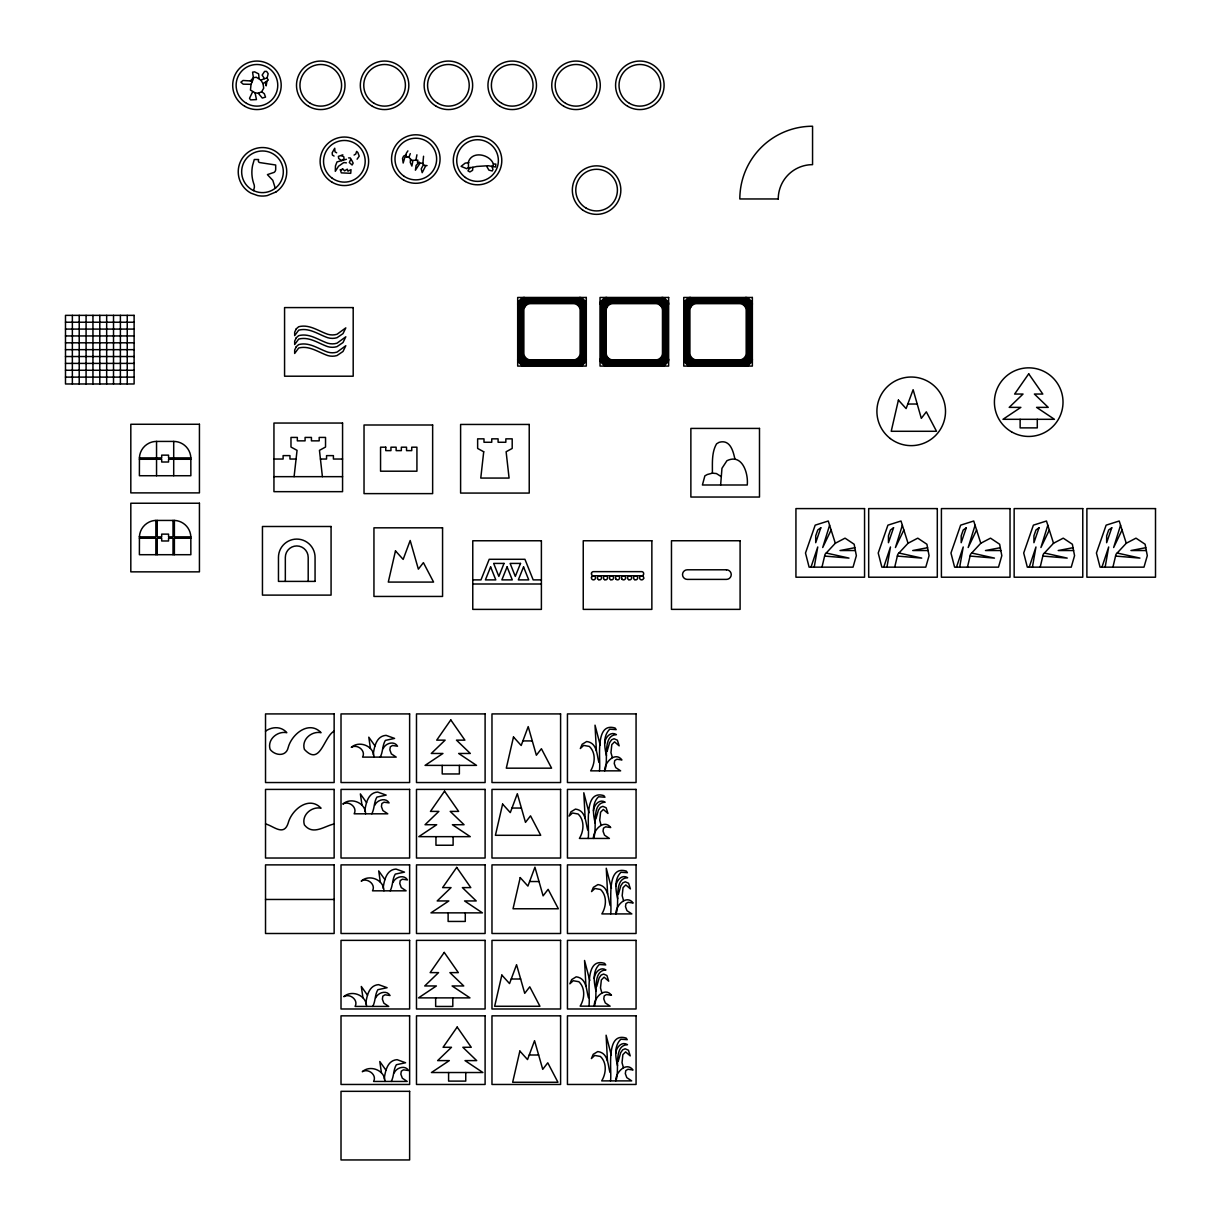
<?xml version="1.0" encoding="UTF-8"?>
<svg xmlns="http://www.w3.org/2000/svg" width="1221" height="1221" viewBox="0 0 1221 1221"><rect width="100%" height="100%" fill="white"/><g stroke="black" fill="none" stroke-linecap="round" stroke-linejoin="round"><path stroke-width="1.5" d="M427.075 165.583L424.587 165.507L422.832 163.996L423.55 156.242M416.926 154.808L415.888 160.394M410.454 159.524L410.287 162.469L411.889 166.071L412.759 161.355L408.928 157.356L406.135 156.563L406.211 153.449L407.89 150.885M595.222 823.198C593.192 814.666 591.529 803.51 598.534 796.764L604.944 797.206L603.876 795.649C582.646 789.041 589.88 828.784 588.201 838.445M606.455 755.601C604.41 747.069 602.762 735.927 609.752 729.181L616.178 729.624L615.109 728.052C593.879 721.443 601.114 761.187 599.419 770.848M595.97 990.918C593.94 982.386 592.292 971.229 599.282 964.498L605.708 964.926L604.639 963.369C583.394 956.76 590.643 996.504 588.949 1006.165M617.673 898.671C615.643 890.14 613.995 878.998 620.985 872.252L627.396 872.694L626.342 871.122C605.097 864.514 612.347 904.257 610.653 913.918M617.521 1065.643C615.476 1057.111 613.827 1045.97 620.833 1039.224L627.243 1039.666L626.175 1038.094C604.944 1031.486 612.179 1071.229 610.485 1080.89M720.634 484.996L721.962 468.299L726.922 460.714C742.322 453.189 748.488 473.473 747.252 484.996L702.411 484.996L704.868 475.869L707.325 474.511L712.377 473.168L716.406 473.55L721.306 476.648M251.053 84.325L250.442 90.033L255.067 92.811L258.303 93.269L261.691 91.728L263.69 88.187L263.08 83.715L260.912 80.174L256.303 77.244L253.373 77.701L250.442 80.937L243.04 80.479L240.888 82.173L243.208 84.173L251.053 84.325L253.22 79.243M294.093 476.663L297.054 450.351L290.98 447.039L290.98 437.423L297.329 437.423L297.329 440.857L305.082 440.857L305.082 437.423L311.431 437.423L311.431 440.857L319.185 440.857L319.185 437.423L325.534 437.423L325.534 447.039L319.459 450.351L322.405 476.663M587.698 829.99C585.485 822.221 586.049 810.485 575.473 809.096L570.924 811.858L569.093 816.101L572.435 813.003L578.098 813.995C584.813 820.253 583.867 831.226 579.395 838.445L609.386 838.445L604.517 835.179L603.037 831.196L603.479 828.159L605.662 826.815L610.714 827.533C604.029 818.635 592.994 830.234 593.437 838.445C597.969 829.456 590.094 802.93 605.173 802.212C599.435 798.381 593.665 805.311 593.467 810.881M598.916 762.408C596.718 754.639 597.283 742.887 586.691 741.513L582.158 744.276L580.326 748.519L583.669 745.405L589.331 746.413C596.046 752.655 595.1 763.629 590.628 770.848L620.619 770.848L615.735 767.597L614.255 763.598L614.712 760.576L616.895 759.233L621.932 759.935C615.262 751.037 604.227 762.637 604.67 770.848C609.203 761.873 601.327 735.332 616.407 734.63C610.653 730.799 604.899 737.713 604.7 743.284M588.446 997.725C586.248 989.941 586.813 978.204 576.22 976.815L571.687 979.593L569.856 983.821L573.198 980.722L578.846 981.715C585.576 987.972 584.63 998.946 580.143 1006.165L610.134 1006.165L605.265 1002.899L603.785 998.915L604.242 995.893L606.425 994.535L611.462 995.252C604.792 986.354 593.757 997.954 594.184 1006.165C598.733 997.191 590.857 970.649 605.937 969.947C600.183 966.116 594.429 973.03 594.23 978.601M610.149 905.478C607.951 897.71 608.516 885.958 597.924 884.584L593.391 887.346L591.559 891.589L594.902 888.476L600.549 889.483C607.264 895.741 606.333 906.699 601.846 913.918L631.837 913.918L626.968 910.668L625.488 906.669L625.93 903.647L628.128 902.304L633.165 903.006C626.495 894.108 615.46 905.707 615.888 913.918C620.436 904.944 612.56 878.403 627.64 877.701C621.886 873.87 616.132 880.784 615.918 886.37M609.981 1072.45C607.783 1064.681 608.348 1052.929 597.771 1051.556L593.223 1054.318L591.391 1058.561L594.734 1055.448L600.396 1056.455C607.112 1062.697 606.165 1073.671 601.694 1080.89L631.684 1080.89L626.8 1077.639L625.32 1073.641L625.778 1070.619L627.96 1069.26L633.012 1069.978C626.327 1061.08 615.292 1072.679 615.735 1080.89C620.268 1071.916 612.393 1045.374 627.472 1044.672C621.718 1040.841 615.964 1047.755 615.766 1053.326M814.209 567.155L817.749 546.977L811.003 567.155M886.95 567.155L890.475 546.977L883.745 567.155M959.691 567.155L963.216 546.977L956.486 567.155M1032.417 567.155L1035.957 546.977L1029.211 567.155M1105.158 567.155L1108.683 546.977L1101.953 567.155M373.183 754.593C374.328 746.825 376.312 736.049 386.065 735.347L394.581 738.415L385.363 740.399C382.234 745.497 383.119 751.663 380.25 757.112M364.743 811.293C365.903 803.525 367.887 792.75 377.64 792.047L386.157 795.115L376.923 797.099C373.809 802.212 374.694 808.363 371.825 813.812M383.104 888.308C384.249 880.539 386.233 869.764 396.001 869.062L404.502 872.13L395.283 874.114C392.155 879.212 393.055 885.378 390.186 890.826M365.705 1003.891C366.849 996.122 368.834 985.347 378.586 984.645L387.103 987.713L377.884 989.697C374.755 994.81 375.641 1000.961 372.771 1006.425M384.188 1078.921C385.332 1071.168 387.316 1060.377 397.084 1059.675L405.586 1062.743L396.367 1064.727C393.238 1069.84 394.139 1076.006 391.269 1081.455M821.977 567.155L825.03 554.303L835.317 543.253L845.039 538.156L854.166 544.245L856.348 555.692L853.036 567.155L809.111 567.155L805.494 553.021L815.185 525.152L828.265 521.016L835.317 543.253M894.718 567.155L897.771 554.303L908.042 543.253L917.765 538.156L926.907 544.245L929.074 555.692L925.777 567.155L881.852 567.155L878.22 553.021L887.911 525.152L901.006 521.016L908.042 543.253M967.459 567.155L970.497 554.303L980.784 543.253L990.506 538.156L999.648 544.245L1001.815 555.692L998.503 567.155L954.593 567.155L950.961 553.021L960.652 525.152L973.732 521.016L980.784 543.253M1040.185 567.155L1043.238 554.303L1053.525 543.253L1063.247 538.156L1072.374 544.245L1074.556 555.692L1071.244 567.155L1027.319 567.155L1023.702 553.021L1033.393 525.152L1046.473 521.016L1053.525 543.253M1112.926 567.155L1115.979 554.303L1126.266 543.253L1135.988 538.156L1145.115 544.245L1147.297 555.692L1143.985 567.155L1100.06 567.155L1096.427 553.021L1106.134 525.152L1119.214 521.016L1126.266 543.253M267.078 78.175L268.162 73.703L266.621 71.383L264.621 71.383L262.149 75.092L264.469 78.632L267.078 78.175L268.315 80.021L263.08 83.715M410.287 153.602L408.928 157.356M425.824 165.552L422.191 172.695L421.23 168.788L423.473 164.713M829.608 525.244L822.71 547.527L831.119 530.006M902.35 525.244L895.436 547.527L903.845 530.006M975.075 525.244L968.177 547.527L976.586 530.006M1047.816 525.244L1040.918 547.527L1049.327 530.006M1120.557 525.244L1113.644 547.527L1122.068 530.006M607.127 751.297L609.6 742.658L611.614 739.789L614.056 738.736L617.368 740.185L619.169 745.848L614.56 741.849L611.813 744.612L610.958 752.655L612.347 757.6M595.894 818.894L598.382 810.24L600.381 807.371L602.823 806.333L606.135 807.768L607.951 813.445L603.342 809.447L600.595 812.209L599.725 820.253L601.114 825.198M618.36 894.367L620.833 885.729L622.847 882.859L625.289 881.806L628.586 883.256L630.402 888.919L625.793 884.92L623.046 887.682L622.176 895.726L623.565 900.671M596.657 986.614L599.129 977.96L601.144 975.091L603.586 974.053L606.898 975.503L608.699 981.165L604.09 977.166L601.343 979.929L600.488 987.972L601.877 992.917M618.192 1061.339L620.68 1052.685L622.679 1049.831L625.121 1048.778L628.433 1050.228L630.234 1055.89L625.64 1051.892L622.878 1054.654L622.023 1062.697L623.412 1067.642M470.757 167.598L468.605 167.857L469.246 168.727L467.964 170.864L469.887 171.947L472.573 170.329L472.893 167.323L476.663 166.468L488.156 165.72L495.558 167.002L495.879 164.102L493.406 163.996L493.086 166.682M252.594 91.88L249.511 98.352L250.595 99.893L256.456 99.588L255.067 92.811M253.586 190.613L254.365 187.332A9.127 9.127 0 0 0 254.136 184.737L253.602 183.257A34.631 34.631 0 0 1 252.579 165.446L254.289 159.508L258.608 159.508L258.364 160.684A1.694 1.694 0 0 0 259.768 162.576L275.687 165.003L275.702 169.261A3.816 3.816 0 0 1 274.16 172.359L267.414 174.618L272.802 180.342L275.259 188.232M253.373 77.701L252.594 72.161L254.609 71.856L258.608 73.855L259.066 78.175M342.078 169.17L341.147 170.238L342.857 168.864L344.551 170.864L347.313 169.17L347.939 171.169L351.022 169.627L350.717 173.321L341.315 172.863L340.232 169.627M422.832 163.187L420.039 163.187L415.399 170.223L416.117 165.43L419.23 162.072M357.097 159.188L359.218 156.166L357.875 152.579L356.654 151.358L355.754 154.044L354.075 155.052M383.196 748.58C385.363 743.207 394.291 740.46 397.527 746.199L392.49 745.497L390.308 746.84L389.85 749.862L391.33 753.861L396.215 757.112L362.576 757.112C366.193 750.747 357.28 743.65 351.282 747.359C359.142 740.247 373.931 745.787 374.023 757.112M374.755 805.28C376.923 799.908 385.867 797.16 389.102 802.899L384.066 802.197L381.868 803.54L381.425 806.562L382.906 810.561L387.774 813.812L354.151 813.812C357.768 807.447 348.855 800.35 342.857 804.059C350.702 796.947 365.506 802.487 365.583 813.812M393.116 882.295C395.283 876.922 404.227 874.175 407.463 879.914L402.411 879.212L400.229 880.555L399.786 883.577L401.251 887.575L406.135 890.826L372.512 890.826C376.114 884.462 367.216 877.365 361.218 881.074C369.063 873.961 383.852 879.502 383.943 890.826M375.717 997.878C377.884 992.505 386.813 989.758 390.048 995.512L385.012 994.794L382.829 996.138L382.371 999.175L383.852 1003.158L388.736 1006.425L355.097 1006.425C358.715 1000.045 349.801 992.948 343.803 996.672C351.663 989.544 366.453 995.1 366.544 1006.425M394.2 1072.923C396.367 1067.551 405.296 1064.804 408.547 1070.542L403.495 1069.825L401.312 1071.183L400.854 1074.205L402.335 1078.189L407.219 1081.455L373.595 1081.455C377.197 1075.075 368.284 1067.978 362.301 1071.702C370.146 1064.59 384.936 1070.13 385.027 1081.455M350.717 159.295L349.328 162.546L352.091 165.003L353.174 163.156L352.091 161.004L350.244 157.921L348.55 157.921M265.522 731.165C272.085 726.526 281.273 726.098 286.813 732.692C277.35 730.738 267.002 739.575 270.146 749.419C274.878 755.662 286.08 757.066 288.202 747.527C291.666 734.203 309.05 719.902 321.077 732.692C311.614 730.738 301.251 739.575 304.411 749.419C320.406 766.681 323.458 737.118 334.142 731.104M260.912 80.174L264.469 78.632M346.398 159.295L336.996 161.92L335.454 165.934L335.302 171.322L338.538 166.239L343.773 162.546L346.398 162.851M406.135 154.808L403.571 156.166L402.533 158.394L403.174 163.034L404.853 157.356L406.135 156.242L406.776 157.036M854.822 547.71L840.002 550.534L855.356 550.534M927.563 547.71L912.728 550.534L928.097 550.534M1000.304 547.71L985.469 550.534L1000.838 550.534M1073.045 547.71L1058.21 550.534L1073.58 550.534M1145.771 547.71L1130.951 550.534L1146.305 550.534M342.857 154.838L338.385 156.38L338.69 158.532L341.697 160.607L344.078 158.684L343.773 156.685L341.147 155.601M468.605 167.857L472.893 167.323M411.965 160.394L417.872 160.149L417.399 162.149L420.039 163.187M334.142 823.977C324.435 825.991 313.019 835.79 304.411 824.908C301.251 815.048 311.614 806.226 321.077 808.18C309.05 795.39 291.666 809.676 288.202 823.015C283.821 836.934 273.229 825.64 265.522 823.977M65.491 322.222L134.112 322.222M65.491 329.09L134.112 329.09M65.491 335.943L134.112 335.943M65.491 342.811L134.112 342.811M65.491 349.664L134.112 349.664M65.491 356.532L134.112 356.532M65.491 363.4L134.112 363.4M65.491 370.253L134.112 370.253M65.491 377.121L134.112 377.121M907.798 404.029L917.215 404.029M156.547 441.422L173.703 441.422A17.155 17.155 0 0 1 190.827 457.463L190.858 475.732L139.392 475.732L139.438 457.463A17.155 17.155 0 0 1 148.962 443.192L149.985 442.735A17.155 17.155 0 0 1 156.547 441.422L156.547 457.89M139.423 457.89L161.691 457.89L161.691 455.143L168.559 455.143L168.559 457.89L190.842 457.89M273.947 459.035L283.104 459.035L283.104 455.616L289.957 455.616L289.957 459.035L296.077 459.035M320.436 459.035L326.556 459.035L326.556 455.616L333.409 455.616L333.409 459.035L342.567 459.035M139.392 459.264L161.691 459.264L161.691 462.011L168.559 462.011L168.559 459.264L190.858 459.264M273.947 476.663L342.567 476.663M139.423 536.858L155.861 536.858L155.861 520.421M190.842 536.858L174.389 536.858L174.389 520.421M139.392 538.232L155.861 538.232L155.861 554.7M190.858 538.232L174.389 538.232L174.389 554.7M472.771 579.883L480.982 579.883L489.209 559.294L524.938 559.294L533.18 579.883L541.391 579.883M472.771 584.004L541.391 584.004M522.878 740.918L532.295 740.918M511.996 808.043L521.413 808.043M529.609 881.531L539.026 881.531M265.522 899.465L334.142 899.465M511.233 979.013L520.65 979.013M529.242 1055.005L538.644 1055.005M468.925 162.607L465.17 163.141L461.08 166.361L466.773 168.727L468.498 167.109L468.391 162.057C472.069 150.412 489.88 154.334 493.406 163.996M1115.551 556.074L1139.941 558.104L1117.169 553.021M1042.826 556.074L1067.2 558.104L1044.428 553.021M970.085 556.074L994.459 558.104L971.687 553.021M897.343 556.074L921.733 558.104L898.961 553.021M824.618 556.074L848.992 558.104L826.22 553.021M250.442 80.937L252.137 81.792M336.645 152.808L334.966 151.801L334.737 148.229L332.173 152.808L332.402 155.052L334.066 156.059M261.691 91.728L264.301 93.727L265.537 97.115L262.301 98.046L258.303 93.269M375 745.924L368.788 737.179L370.421 748.412M366.559 802.624L360.363 793.879L361.981 805.112M384.92 879.639L378.708 870.894L380.341 882.127M367.521 995.222L361.309 986.476L362.942 997.725M386.004 1070.252L379.792 1061.507L381.425 1072.755M491.804 166.254L492.979 169.475L492.231 170.971L488.904 170.116L486.965 166.789M734.935 459.233C733.211 451.037 730.143 439.041 719.032 442.353L716.574 443.834C711.446 452.533 712.53 463.461 712.377 473.168M600.244 745.192L595.024 725.167L596.397 750.93M611.477 888.278L606.257 868.238L607.631 894.001M589.01 812.789L583.806 792.765L585.164 818.513M611.309 1055.234L606.104 1035.21L607.463 1060.957M589.774 980.509L584.554 960.484L585.927 986.232M265.567 82.524L266.163 85.867L266.85 81.746M1037.285 419.307L1037.285 427.884L1020.13 427.884L1020.13 419.307M465.75 1072.526L465.75 1081.104L448.595 1081.104L448.595 1072.526M465.277 912.865L465.277 921.443L448.122 921.443L448.122 912.865M459.371 765.384L459.371 773.961L442.216 773.961L442.216 765.384M453.113 836.66L453.113 845.237L435.958 845.237L435.958 836.66M452.808 997.878L452.808 1006.455L435.653 1006.455L435.653 997.878M308.196 581.394L308.196 557.387A11.432 11.432 0 0 0 296.764 545.94A11.432 11.432 0 0 0 285.332 557.387L285.332 581.394M173.703 441.422L173.703 457.89M173.703 459.264L173.703 475.732M173.016 520.39L173.016 536.858L168.559 536.858L168.559 534.126L161.691 534.126L161.691 536.858L157.234 536.858L157.234 520.39M173.016 554.7L173.016 538.232L168.559 538.232L168.559 540.979L161.691 540.979L161.691 538.232L157.234 538.232L157.234 554.7M156.547 459.264L156.547 475.732M127.243 315.354L127.243 383.974M120.391 315.354L120.391 383.974M113.522 315.354L113.522 383.974M106.67 315.354L106.67 383.974M99.801 315.354L99.801 383.974M92.949 315.354L92.949 383.974M86.081 315.354L86.081 383.974M79.212 315.354L79.212 383.974M72.36 315.354L72.36 383.974M524.542 366.086A6.868 6.868 0 0 1 521.916 365.567L518.208 361.843A6.868 6.868 0 0 1 517.689 359.218M517.689 304.334A6.868 6.868 0 0 1 518.208 301.709L521.916 297.985A6.868 6.868 0 0 1 524.542 297.466M579.441 297.466A6.868 6.868 0 0 1 582.066 297.985L585.775 301.709A6.868 6.868 0 0 1 586.294 304.334M586.294 359.218A6.868 6.868 0 0 1 585.775 361.843L582.066 365.567A6.868 6.868 0 0 1 579.441 366.086M668.65 359.218A6.868 6.868 0 0 1 668.116 361.843L664.407 365.567A6.868 6.868 0 0 1 661.782 366.086M606.883 366.086A6.868 6.868 0 0 1 604.258 365.567L600.549 361.843A6.868 6.868 0 0 1 600.03 359.218M661.782 297.466A6.868 6.868 0 0 1 664.407 297.985L668.116 301.709A6.868 6.868 0 0 1 668.65 304.334M600.03 304.334A6.868 6.868 0 0 1 600.549 301.709L604.258 297.985A6.868 6.868 0 0 1 606.883 297.466M683.745 304.334A6.868 6.868 0 0 1 684.264 301.709L687.972 297.985A6.868 6.868 0 0 1 690.598 297.466M745.497 297.466A6.868 6.868 0 0 1 748.122 297.985L751.831 301.709A6.868 6.868 0 0 1 752.365 304.334M752.365 359.218A6.868 6.868 0 0 1 751.831 361.843L748.122 365.567A6.868 6.868 0 0 1 745.497 366.086M690.598 366.086A6.868 6.868 0 0 1 687.972 365.567L684.264 361.843A6.868 6.868 0 0 1 683.745 359.218M139.438 536.431L139.392 554.7L190.858 554.7L190.827 536.431A17.155 17.155 0 0 0 174.832 520.436L155.433 520.436A17.155 17.155 0 0 0 149.985 521.703L148.962 522.161A17.155 17.155 0 0 0 139.438 536.431M483.714 451.755L480.769 478.067L509.081 478.067L506.12 451.755L512.194 448.443L512.194 438.843L505.845 438.843L505.845 442.261L498.092 442.261L498.092 438.843L491.742 438.843L491.742 442.261L483.989 442.261L483.989 438.843L477.64 438.843L477.64 448.443L483.714 451.755M591.483 573.168L591.483 574.236A2.06 2.06 0 0 0 593.467 575.763L641.651 575.763A2.06 2.06 0 0 0 643.635 574.236L643.635 573.168A2.06 2.06 0 0 0 641.651 571.642L593.467 571.642A2.06 2.06 0 0 0 591.483 573.168M591.483 577.289L591.483 578.357A2.06 2.06 0 0 0 594.642 579.502A2.06 2.06 0 0 0 594.642 576.129A2.06 2.06 0 0 0 591.483 577.289M643.65 578.205L643.635 578.357A2.06 2.06 0 0 1 640.46 579.502A2.06 2.06 0 0 1 640.46 576.129A2.06 2.06 0 0 1 643.635 577.289L643.65 578.205M395.482 550.885L388.293 582.081L433.577 582.081L423.397 562.637L418.36 569.154L410.18 540.506L403.159 559.401L395.482 550.885M513.492 736.98L506.303 768.177L551.587 768.177L541.407 748.717L536.37 755.234L528.205 726.602L521.184 745.497L513.492 736.98M502.609 804.105L495.421 835.301L540.72 835.301L530.525 815.842L525.488 822.359L517.322 793.711L510.302 812.606L502.609 804.105M520.222 877.594L513.034 908.775L558.333 908.775L548.137 889.331L543.101 895.848L534.935 867.2L527.915 886.095L520.222 877.594M501.846 975.075L494.658 1006.272L539.941 1006.272L529.761 986.812L524.725 993.329L516.559 964.682L509.539 983.577L501.846 975.075M519.856 1051.067L512.667 1082.264L557.951 1082.264L547.771 1062.804L542.735 1069.337L534.554 1040.689L527.533 1059.584L519.856 1051.067M898.412 400.091L891.223 431.288L936.522 431.288L926.327 411.828L921.306 418.345L913.125 389.697L906.104 408.592L898.412 400.091M820.817 527.762L815.72 542.704L815.72 535.836L817.749 530.006L820.817 527.762M893.558 527.762L888.445 542.704L888.445 535.836L890.475 530.006L893.558 527.762M966.299 527.762L961.186 542.704L961.186 535.836L963.216 530.006L966.299 527.762M1039.025 527.762L1033.928 542.704L1033.928 535.836L1035.957 530.006L1039.025 527.762M1111.766 527.762L1106.653 542.704L1106.653 535.836L1108.683 530.006L1111.766 527.762M490.613 566.895L485.409 579.883L495.802 579.883L490.613 566.895M504.029 563.415L498.84 576.404L493.65 563.415L504.029 563.415M507.081 566.895L501.877 579.883L512.271 579.883L507.081 566.895M520.512 563.415L515.308 576.404L510.119 563.415L520.512 563.415M523.55 566.895L518.345 579.883L528.739 579.883L523.55 566.895M296.276 328.831L294.673 332.188L294.673 335.622L298.672 330.174C308.44 327.579 316.972 333.44 325.61 336.904A16.132 16.132 0 0 0 336.996 337.713L343.009 333.623L345.818 327.869L336.996 334.279A16.132 16.132 0 0 1 325.61 333.47C316.972 330.021 308.44 324.16 298.672 326.74L296.276 328.831M296.276 337.744L294.673 341.117L294.673 344.536L298.672 339.087C308.44 336.508 316.972 342.368 325.61 345.833A16.132 16.132 0 0 0 336.996 346.627L343.009 342.536L345.818 336.782L336.996 343.193A16.132 16.132 0 0 1 325.61 342.399C316.972 338.934 308.44 333.074 298.672 335.653L296.276 337.744M296.276 346.672L294.673 350.03L294.673 353.464L298.672 348.016C308.44 345.421 316.972 351.282 325.61 354.746A16.132 16.132 0 0 0 336.996 355.54L343.009 351.465L345.818 345.711L336.996 352.121A16.132 16.132 0 0 1 325.61 351.312C316.972 347.863 308.44 342.002 298.672 344.581L296.276 346.672M519.291 301.587L518.894 302.396A6.868 6.868 0 0 0 518.376 305.021L518.376 358.531A6.868 6.868 0 0 0 518.894 361.157L522.603 364.881A6.868 6.868 0 0 0 525.228 365.4L578.754 365.4A6.868 6.868 0 0 0 581.379 364.881L585.088 361.157A6.868 6.868 0 0 0 585.622 358.531L585.622 305.021A6.868 6.868 0 0 0 585.088 302.396L581.379 298.672A6.868 6.868 0 0 0 578.754 298.153L525.228 298.153A6.868 6.868 0 0 0 522.603 298.672L519.291 301.587M519.978 302.274L519.581 303.083A6.868 6.868 0 0 0 519.047 305.708L519.047 357.845A6.868 6.868 0 0 0 519.581 360.485L523.29 364.194A6.868 6.868 0 0 0 525.915 364.713L578.067 364.713A6.868 6.868 0 0 0 580.692 364.194L584.401 360.485A6.868 6.868 0 0 0 584.935 357.845L584.935 305.708A6.868 6.868 0 0 0 584.401 303.083L580.692 299.359A6.868 6.868 0 0 0 578.067 298.84L525.915 298.84A6.868 6.868 0 0 0 523.29 299.359L519.978 302.274M520.665 302.961L520.268 303.754A6.868 6.868 0 0 0 519.734 306.395L519.734 357.173A6.868 6.868 0 0 0 520.268 359.798L523.977 363.507A6.868 6.868 0 0 0 526.602 364.026L577.38 364.026A6.868 6.868 0 0 0 580.006 363.507L583.714 359.798A6.868 6.868 0 0 0 584.249 357.173L584.249 306.395A6.868 6.868 0 0 0 583.714 303.754L580.006 300.045A6.868 6.868 0 0 0 577.38 299.527L526.602 299.527A6.868 6.868 0 0 0 523.977 300.045L520.665 302.961M521.352 303.647L520.955 304.441A6.868 6.868 0 0 0 520.421 307.066L520.421 356.486A6.868 6.868 0 0 0 520.955 359.111L524.664 362.82A6.868 6.868 0 0 0 527.289 363.339L576.694 363.339A6.868 6.868 0 0 0 579.319 362.82L583.028 359.111A6.868 6.868 0 0 0 583.562 356.486L583.562 307.066A6.868 6.868 0 0 0 583.028 304.441L579.319 300.732A6.868 6.868 0 0 0 576.694 300.213L527.289 300.213A6.868 6.868 0 0 0 524.664 300.732L521.352 303.647M522.039 304.334L521.642 305.128A6.868 6.868 0 0 0 521.108 307.753L521.108 355.799A6.868 6.868 0 0 0 521.642 358.425L525.351 362.133A6.868 6.868 0 0 0 527.976 362.652L576.007 362.652A6.868 6.868 0 0 0 578.632 362.133L582.341 358.425A6.868 6.868 0 0 0 582.875 355.799L582.875 307.753A6.868 6.868 0 0 0 582.341 305.128L578.632 301.419A6.868 6.868 0 0 0 576.007 300.9L527.976 300.9A6.868 6.868 0 0 0 525.351 301.419L522.039 304.334M522.725 305.021L522.329 305.815A6.868 6.868 0 0 0 521.794 308.44L521.794 355.113A6.868 6.868 0 0 0 522.329 357.738L526.037 361.447A6.868 6.868 0 0 0 528.662 361.965L575.32 361.965A6.868 6.868 0 0 0 577.945 361.447L581.669 357.738A6.868 6.868 0 0 0 582.188 355.113L582.188 308.44A6.868 6.868 0 0 0 581.669 305.815L577.945 302.106A6.868 6.868 0 0 0 575.32 301.587L528.662 301.587A6.868 6.868 0 0 0 526.037 302.106L522.725 305.021M523.397 305.708L523 306.502A6.868 6.868 0 0 0 522.481 309.127L522.481 354.426A6.868 6.868 0 0 0 523 357.051L526.724 360.76A6.868 6.868 0 0 0 529.349 361.279L574.633 361.279A6.868 6.868 0 0 0 577.258 360.76L580.982 357.051A6.868 6.868 0 0 0 581.501 354.426L581.501 309.127A6.868 6.868 0 0 0 580.982 306.502L577.258 302.793A6.868 6.868 0 0 0 574.633 302.274L529.349 302.274A6.868 6.868 0 0 0 526.724 302.793L523.397 305.708M524.084 306.395L523.687 307.188A6.868 6.868 0 0 0 523.168 309.813L523.168 353.739A6.868 6.868 0 0 0 523.687 356.364L527.411 360.073A6.868 6.868 0 0 0 530.036 360.592L573.946 360.592A6.868 6.868 0 0 0 576.571 360.073L580.296 356.364A6.868 6.868 0 0 0 580.814 353.739L580.814 309.813A6.868 6.868 0 0 0 580.296 307.188L576.571 303.48A6.868 6.868 0 0 0 573.946 302.961L530.036 302.961A6.868 6.868 0 0 0 527.411 303.48L524.084 306.395M524.771 307.066L524.374 307.875A6.868 6.868 0 0 0 523.855 310.5L523.855 353.052A6.868 6.868 0 0 0 524.374 355.677L524.771 356.486A6.868 6.868 0 0 0 527.289 358.989L528.098 359.386A6.868 6.868 0 0 0 530.723 359.905L573.26 359.905A6.868 6.868 0 0 0 575.885 359.386L576.694 358.989A6.868 6.868 0 0 0 579.212 356.486L579.609 355.677A6.868 6.868 0 0 0 580.128 353.052L580.128 310.5A6.868 6.868 0 0 0 579.609 307.875L579.212 307.066A6.868 6.868 0 0 0 576.694 304.563L575.885 304.166A6.868 6.868 0 0 0 573.26 303.647L530.723 303.647A6.868 6.868 0 0 0 528.098 304.166L527.289 304.563A6.868 6.868 0 0 0 524.771 307.066M601.632 301.587L601.236 302.396A6.868 6.868 0 0 0 600.717 305.021L600.717 358.531A6.868 6.868 0 0 0 601.236 361.157L604.944 364.881A6.868 6.868 0 0 0 607.57 365.4L661.095 365.4A6.868 6.868 0 0 0 663.72 364.881L667.429 361.157A6.868 6.868 0 0 0 667.963 358.531L667.963 305.021A6.868 6.868 0 0 0 667.429 302.396L663.72 298.672A6.868 6.868 0 0 0 661.095 298.153L607.57 298.153A6.868 6.868 0 0 0 604.944 298.672L601.632 301.587M602.319 302.274L601.922 303.083A6.868 6.868 0 0 0 601.404 305.708L601.404 357.845A6.868 6.868 0 0 0 601.922 360.485L605.631 364.194A6.868 6.868 0 0 0 608.256 364.713L660.408 364.713A6.868 6.868 0 0 0 663.034 364.194L666.742 360.485A6.868 6.868 0 0 0 667.277 357.845L667.277 305.708A6.868 6.868 0 0 0 666.742 303.083L663.034 299.359A6.868 6.868 0 0 0 660.408 298.84L608.256 298.84A6.868 6.868 0 0 0 605.631 299.359L602.319 302.274M603.006 302.961L602.609 303.754A6.868 6.868 0 0 0 602.09 306.395L602.09 357.173A6.868 6.868 0 0 0 602.609 359.798L606.318 363.507A6.868 6.868 0 0 0 608.943 364.026L659.722 364.026A6.868 6.868 0 0 0 662.347 363.507L666.071 359.798A6.868 6.868 0 0 0 666.59 357.173L666.59 306.395A6.868 6.868 0 0 0 666.071 303.754L662.347 300.045A6.868 6.868 0 0 0 659.722 299.527L608.943 299.527A6.868 6.868 0 0 0 606.318 300.045L603.006 302.961M603.693 303.647L603.296 304.441A6.868 6.868 0 0 0 602.777 307.066L602.777 356.486A6.868 6.868 0 0 0 603.296 359.111L607.005 362.82A6.868 6.868 0 0 0 609.63 363.339L659.035 363.339A6.868 6.868 0 0 0 661.66 362.82L665.384 359.111A6.868 6.868 0 0 0 665.903 356.486L665.903 307.066A6.868 6.868 0 0 0 665.384 304.441L661.66 300.732A6.868 6.868 0 0 0 659.035 300.213L609.63 300.213A6.868 6.868 0 0 0 607.005 300.732L603.693 303.647M604.38 304.334L603.983 305.128A6.868 6.868 0 0 0 603.449 307.753L603.449 355.799A6.868 6.868 0 0 0 603.983 358.425L607.692 362.133A6.868 6.868 0 0 0 610.317 362.652L658.348 362.652A6.868 6.868 0 0 0 660.973 362.133L664.697 358.425A6.868 6.868 0 0 0 665.216 355.799L665.216 307.753A6.868 6.868 0 0 0 664.697 305.128L660.973 301.419A6.868 6.868 0 0 0 658.348 300.9L610.317 300.9A6.868 6.868 0 0 0 607.692 301.419L604.38 304.334M605.067 305.021L604.67 305.815A6.868 6.868 0 0 0 604.136 308.44L604.136 355.113A6.868 6.868 0 0 0 604.67 357.738L608.379 361.447A6.868 6.868 0 0 0 611.004 361.965L657.661 361.965A6.868 6.868 0 0 0 660.286 361.447L664.01 357.738A6.868 6.868 0 0 0 664.529 355.113L664.529 308.44A6.868 6.868 0 0 0 664.01 305.815L660.286 302.106A6.868 6.868 0 0 0 657.661 301.587L611.004 301.587A6.868 6.868 0 0 0 608.379 302.106L605.067 305.021M605.753 305.708L605.357 306.502A6.868 6.868 0 0 0 604.822 309.127L604.822 354.426A6.868 6.868 0 0 0 605.357 357.051L609.065 360.76A6.868 6.868 0 0 0 611.69 361.279L656.974 361.279A6.868 6.868 0 0 0 659.599 360.76L663.324 357.051A6.868 6.868 0 0 0 663.842 354.426L663.842 309.127A6.868 6.868 0 0 0 663.324 306.502L659.599 302.793A6.868 6.868 0 0 0 656.974 302.274L611.69 302.274A6.868 6.868 0 0 0 609.065 302.793L605.753 305.708M606.44 306.395L606.043 307.188A6.868 6.868 0 0 0 605.509 309.813L605.509 353.739A6.868 6.868 0 0 0 606.043 356.364L609.752 360.073A6.868 6.868 0 0 0 612.377 360.592L656.288 360.592A6.868 6.868 0 0 0 658.913 360.073L662.637 356.364A6.868 6.868 0 0 0 663.156 353.739L663.156 309.813A6.868 6.868 0 0 0 662.637 307.188L658.913 303.48A6.868 6.868 0 0 0 656.288 302.961L612.377 302.961A6.868 6.868 0 0 0 609.752 303.48L606.44 306.395M607.127 307.066L606.73 307.875A6.868 6.868 0 0 0 606.196 310.5L606.196 353.052A6.868 6.868 0 0 0 606.73 355.677L607.127 356.486A6.868 6.868 0 0 0 609.63 358.989L610.439 359.386A6.868 6.868 0 0 0 613.064 359.905L655.601 359.905A6.868 6.868 0 0 0 658.226 359.386L659.035 358.989A6.868 6.868 0 0 0 661.553 356.486L661.95 355.677A6.868 6.868 0 0 0 662.469 353.052L662.469 310.5A6.868 6.868 0 0 0 661.95 307.875L661.553 307.066A6.868 6.868 0 0 0 659.035 304.563L658.226 304.166A6.868 6.868 0 0 0 655.601 303.647L613.064 303.647A6.868 6.868 0 0 0 610.439 304.166L609.63 304.563A6.868 6.868 0 0 0 607.127 307.066M685.347 301.587L684.95 302.396A6.868 6.868 0 0 0 684.432 305.021L684.432 358.531A6.868 6.868 0 0 0 684.95 361.157L688.659 364.881A6.868 6.868 0 0 0 691.284 365.4L744.81 365.4A6.868 6.868 0 0 0 747.435 364.881L751.159 361.157A6.868 6.868 0 0 0 751.678 358.531L751.678 305.021A6.868 6.868 0 0 0 751.159 302.396L747.435 298.672A6.868 6.868 0 0 0 744.81 298.153L691.284 298.153A6.868 6.868 0 0 0 688.659 298.672L685.347 301.587M686.034 302.274L685.637 303.083A6.868 6.868 0 0 0 685.118 305.708L685.118 357.845A6.868 6.868 0 0 0 685.637 360.485L689.346 364.194A6.868 6.868 0 0 0 691.971 364.713L744.123 364.713A6.868 6.868 0 0 0 746.748 364.194L750.472 360.485A6.868 6.868 0 0 0 750.991 357.845L750.991 305.708A6.868 6.868 0 0 0 750.472 303.083L746.748 299.359A6.868 6.868 0 0 0 744.123 298.84L691.971 298.84A6.868 6.868 0 0 0 689.346 299.359L686.034 302.274M686.721 302.961L686.324 303.754A6.868 6.868 0 0 0 685.805 306.395L685.805 357.173A6.868 6.868 0 0 0 686.324 359.798L690.033 363.507A6.868 6.868 0 0 0 692.658 364.026L743.436 364.026A6.868 6.868 0 0 0 746.062 363.507L749.786 359.798A6.868 6.868 0 0 0 750.305 357.173L750.305 306.395A6.868 6.868 0 0 0 749.786 303.754L746.062 300.045A6.868 6.868 0 0 0 743.436 299.527L692.658 299.527A6.868 6.868 0 0 0 690.033 300.045L686.721 302.961M687.408 303.647L687.011 304.441A6.868 6.868 0 0 0 686.492 307.066L686.492 356.486A6.868 6.868 0 0 0 687.011 359.111L690.72 362.82A6.868 6.868 0 0 0 693.345 363.339L742.75 363.339A6.868 6.868 0 0 0 745.375 362.82L749.099 359.111A6.868 6.868 0 0 0 749.618 356.486L749.618 307.066A6.868 6.868 0 0 0 749.099 304.441L745.375 300.732A6.868 6.868 0 0 0 742.75 300.213L693.345 300.213A6.868 6.868 0 0 0 690.72 300.732L687.408 303.647M688.095 304.334L687.698 305.128A6.868 6.868 0 0 0 687.179 307.753L687.179 355.799A6.868 6.868 0 0 0 687.698 358.425L691.407 362.133A6.868 6.868 0 0 0 694.032 362.652L742.063 362.652A6.868 6.868 0 0 0 744.688 362.133L748.412 358.425A6.868 6.868 0 0 0 748.931 355.799L748.931 307.753A6.868 6.868 0 0 0 748.412 305.128L744.688 301.419A6.868 6.868 0 0 0 742.063 300.9L694.032 300.9A6.868 6.868 0 0 0 691.407 301.419L688.095 304.334M688.781 305.021L688.385 305.815A6.868 6.868 0 0 0 687.866 308.44L687.866 355.113A6.868 6.868 0 0 0 688.385 357.738L692.093 361.447A6.868 6.868 0 0 0 694.718 361.965L741.376 361.965A6.868 6.868 0 0 0 744.001 361.447L747.725 357.738A6.868 6.868 0 0 0 748.244 355.113L748.244 308.44A6.868 6.868 0 0 0 747.725 305.815L744.001 302.106A6.868 6.868 0 0 0 741.376 301.587L694.718 301.587A6.868 6.868 0 0 0 692.093 302.106L688.781 305.021M689.468 305.708L689.071 306.502A6.868 6.868 0 0 0 688.537 309.127L688.537 354.426A6.868 6.868 0 0 0 689.071 357.051L692.78 360.76A6.868 6.868 0 0 0 695.405 361.279L740.689 361.279A6.868 6.868 0 0 0 743.314 360.76L747.038 357.051A6.868 6.868 0 0 0 747.557 354.426L747.557 309.127A6.868 6.868 0 0 0 747.038 306.502L743.314 302.793A6.868 6.868 0 0 0 740.689 302.274L695.405 302.274A6.868 6.868 0 0 0 692.78 302.793L689.468 305.708M690.155 306.395L689.758 307.188A6.868 6.868 0 0 0 689.224 309.813L689.224 353.739A6.868 6.868 0 0 0 689.758 356.364L693.467 360.073A6.868 6.868 0 0 0 696.092 360.592L740.002 360.592A6.868 6.868 0 0 0 742.627 360.073L746.352 356.364A6.868 6.868 0 0 0 746.87 353.739L746.87 309.813A6.868 6.868 0 0 0 746.352 307.188L742.627 303.48A6.868 6.868 0 0 0 740.002 302.961L696.092 302.961A6.868 6.868 0 0 0 693.467 303.48L690.155 306.395M690.842 307.066L690.445 307.875A6.868 6.868 0 0 0 689.911 310.5L689.911 353.052A6.868 6.868 0 0 0 690.445 355.677L690.842 356.486A6.868 6.868 0 0 0 693.345 358.989L694.154 359.386A6.868 6.868 0 0 0 696.779 359.905L739.316 359.905A6.868 6.868 0 0 0 741.956 359.386L742.75 358.989A6.868 6.868 0 0 0 745.268 356.486L745.665 355.677A6.868 6.868 0 0 0 746.184 353.052L746.184 310.5A6.868 6.868 0 0 0 745.665 307.875L745.268 307.066A6.868 6.868 0 0 0 742.75 304.563L741.956 304.166A6.868 6.868 0 0 0 739.316 303.647L696.779 303.647A6.868 6.868 0 0 0 694.154 304.166L693.345 304.563A6.868 6.868 0 0 0 690.842 307.066M450.793 719.917L436.721 740.14L445.131 740.14L431.288 753.464L442.948 753.464L425.061 765.384L476.526 765.384L458.653 753.464L470.314 753.464L456.471 740.14L464.88 740.14L450.793 719.917M444.536 791.177L430.464 811.4L438.858 811.4L425.03 824.724L436.691 824.724L418.803 836.66L470.268 836.66L452.396 824.724L464.056 824.724L450.213 811.4L458.623 811.4L444.536 791.177M456.7 867.398L442.628 887.606L451.037 887.606L437.194 900.945L448.855 900.945L430.967 912.865L482.432 912.865L464.56 900.945L476.221 900.945L462.377 887.606L470.787 887.606L456.7 867.398M444.23 952.411L430.158 972.618L438.553 972.618L424.725 985.958L436.385 985.958L418.498 997.878L469.963 997.878L452.091 985.958L463.751 985.958L449.908 972.618L458.318 972.618L444.23 952.411M457.173 1027.059L443.086 1047.282L451.495 1047.282L437.652 1060.606L449.328 1060.606L431.44 1072.526L482.906 1072.526L465.018 1060.606L476.694 1060.606L462.851 1047.282L471.245 1047.282L457.173 1027.059M1028.708 373.824L1014.636 394.047L1023.03 394.047L1009.202 407.371L1020.863 407.371L1002.975 419.307L1054.44 419.307L1036.568 407.371L1048.228 407.371L1034.385 394.047L1042.795 394.047L1028.708 373.824M275.702 187.897L274.053 189.118A20.833 20.833 0 0 1 254.517 191.041L252.671 190.171A20.833 20.833 0 0 1 245.558 159.661A20.833 20.833 0 0 1 276.724 156.593A20.833 20.833 0 0 1 275.702 187.897M275.961 191.972L267.216 195.589A24.267 24.267 0 0 1 257.753 195.589L251.053 193.193A24.267 24.267 0 0 1 243.238 157.036A24.267 24.267 0 0 1 280.189 155.22A24.267 24.267 0 0 1 275.961 191.972M778.25 198.962L739.819 198.962A72.741 72.741 0 0 1 812.56 126.236L812.56 164.652A34.31 34.31 0 0 0 778.25 198.962M586.294 297.466L517.689 297.466L517.689 366.086L586.294 366.086L586.294 297.466M668.65 297.466L600.03 297.466L600.03 366.086L668.65 366.086L668.65 297.466M752.365 297.466L683.745 297.466L683.745 366.086L752.365 366.086L752.365 297.466M353.19 307.585L284.569 307.585L284.569 376.205L353.19 376.205L353.19 307.585M134.112 315.354L65.491 315.354L65.491 383.974L134.112 383.974L134.112 315.354M342.567 423.046L273.947 423.046L273.947 491.666L342.567 491.666L342.567 423.046M199.435 424.267L130.815 424.267L130.815 492.887L199.435 492.887L199.435 424.267M529.227 424.45L460.607 424.45L460.607 493.07L529.227 493.07L529.227 424.45M432.646 425L364.026 425L364.026 493.62L432.646 493.62L432.646 425M759.493 428.418L690.872 428.418L690.872 497.039L759.493 497.039L759.493 428.418M385.76 447.191L380.555 447.191L380.555 471.199L416.926 471.199L416.926 447.191L411.736 447.191L411.736 450.625L406.532 450.625L406.532 447.191L401.343 447.191L401.343 450.625L396.138 450.625L396.138 447.191L390.949 447.191L390.949 450.625L385.76 450.625L385.76 447.191M199.435 503.235L130.815 503.235L130.815 571.855L199.435 571.855L199.435 503.235M864.56 508.592L795.939 508.592L795.939 577.212L864.56 577.212L864.56 508.592M937.301 508.592L868.68 508.592L868.68 577.212L937.301 577.212L937.301 508.592M1010.026 508.592L941.406 508.592L941.406 577.212L1010.026 577.212L1010.026 508.592M1082.768 508.592L1014.147 508.592L1014.147 577.212L1082.768 577.212L1082.768 508.592M1155.509 508.592L1086.888 508.592L1086.888 577.212L1155.509 577.212L1155.509 508.592M331.074 526.495L262.454 526.495L262.454 595.115L331.074 595.115L331.074 526.495M442.567 527.823L373.947 527.823L373.947 596.443L442.567 596.443L442.567 527.823M541.391 540.766L472.771 540.766L472.771 609.386L541.391 609.386L541.391 540.766M651.861 540.766L583.241 540.766L583.241 609.386L651.861 609.386L651.861 540.766M740.094 540.75L671.474 540.75L671.474 609.371L740.094 609.371L740.094 540.75M726.434 569.795L687.316 569.795A4.808 4.808 0 0 0 682.524 574.603A4.808 4.808 0 0 0 687.316 579.395L726.434 579.395A4.808 4.808 0 0 0 731.242 574.603A4.808 4.808 0 0 0 726.434 569.795M315.064 581.394L278.464 581.394L278.464 557.387A18.3 18.3 0 0 1 296.764 539.087A18.3 18.3 0 0 1 315.064 557.387L315.064 581.394M334.142 713.919L265.522 713.919L265.522 782.539L334.142 782.539L334.142 713.919M409.63 713.919L341.01 713.919L341.01 782.539L409.63 782.539L409.63 713.919M485.103 713.919L416.483 713.919L416.483 782.539L485.103 782.539L485.103 713.919M560.592 713.919L491.971 713.919L491.971 782.539L560.592 782.539L560.592 713.919M636.065 713.919L567.444 713.919L567.444 782.539L636.065 782.539L636.065 713.919M334.142 789.407L265.522 789.407L265.522 858.027L334.142 858.027L334.142 789.407M409.63 789.407L341.01 789.407L341.01 858.027L409.63 858.027L409.63 789.407M485.103 789.407L416.483 789.407L416.483 858.027L485.103 858.027L485.103 789.407M560.592 789.407L491.971 789.407L491.971 858.027L560.592 858.027L560.592 789.407M636.065 789.407L567.444 789.407L567.444 858.027L636.065 858.027L636.065 789.407M334.142 864.88L265.522 864.88L265.522 933.5L334.142 933.5L334.142 864.88M409.63 864.88L341.01 864.88L341.01 933.5L409.63 933.5L409.63 864.88M485.103 864.88L416.483 864.88L416.483 933.5L485.103 933.5L485.103 864.88M560.592 864.88L491.971 864.88L491.971 933.5L560.592 933.5L560.592 864.88M636.065 864.88L567.444 864.88L567.444 933.5L636.065 933.5L636.065 864.88M409.63 940.368L341.01 940.368L341.01 1008.989L409.63 1008.989L409.63 940.368M485.103 940.368L416.483 940.368L416.483 1008.989L485.103 1008.989L485.103 940.368M560.592 940.368L491.971 940.368L491.971 1008.989L560.592 1008.989L560.592 940.368M636.065 940.368L567.444 940.368L567.444 1008.989L636.065 1008.989L636.065 940.368M409.63 1015.841L341.01 1015.841L341.01 1084.462L409.63 1084.462L409.63 1015.841M485.103 1015.841L416.483 1015.841L416.483 1084.462L485.103 1084.462L485.103 1015.841M560.592 1015.841L491.971 1015.841L491.971 1084.462L560.592 1084.462L560.592 1015.841M636.065 1015.841L567.444 1015.841L567.444 1084.462L636.065 1084.462L636.065 1015.841M409.63 1091.33L341.01 1091.33L341.01 1159.95L409.63 1159.95L409.63 1091.33M582.463 209.829A24.267 24.267 0 0 0 620.726 192.475A24.267 24.267 0 0 0 586.568 168.01A24.267 24.267 0 0 0 582.463 209.829M586.172 208.135A20.833 20.833 0 0 0 617.414 190.094A20.833 20.833 0 0 0 586.172 172.069A20.833 20.833 0 0 0 586.172 208.135M598.458 579.609A2.06 2.06 0 0 0 601.541 577.823A2.06 2.06 0 0 0 598.458 576.037A2.06 2.06 0 0 0 598.458 579.609M604.487 579.609A2.06 2.06 0 0 0 607.57 577.823A2.06 2.06 0 0 0 604.487 576.037A2.06 2.06 0 0 0 604.487 579.609M610.5 579.609A2.06 2.06 0 0 0 613.583 577.823A2.06 2.06 0 0 0 610.5 576.037A2.06 2.06 0 0 0 610.5 579.609M616.101 579.273A2.06 2.06 0 0 0 619.535 578.357A2.06 2.06 0 0 0 617.017 575.839A2.06 2.06 0 0 0 616.101 579.273M622.115 579.273A2.06 2.06 0 0 0 625.564 578.357A2.06 2.06 0 0 0 623.046 575.839A2.06 2.06 0 0 0 622.115 579.273M628.571 579.609A2.06 2.06 0 0 0 631.654 577.823A2.06 2.06 0 0 0 628.571 576.037A2.06 2.06 0 0 0 628.571 579.609M634.584 579.609A2.06 2.06 0 0 0 637.683 577.823A2.06 2.06 0 0 0 634.584 576.037A2.06 2.06 0 0 0 634.584 579.609M403.678 180.052A24.267 24.267 0 0 0 440.064 159.051A24.267 24.267 0 0 0 403.678 138.034A24.267 24.267 0 0 0 403.678 180.052M403.678 175.977A20.833 20.833 0 0 0 436.538 161.096A20.833 20.833 0 0 0 407.204 140.079A20.833 20.833 0 0 0 403.678 175.977M465.415 177.488A20.833 20.833 0 0 0 498.275 162.591A20.833 20.833 0 0 0 468.956 141.575A20.833 20.833 0 0 0 465.415 177.488M465.415 181.563A24.267 24.267 0 0 0 501.8 160.546A24.267 24.267 0 0 0 465.415 139.545A24.267 24.267 0 0 0 465.415 181.563M332.234 178.235A20.833 20.833 0 0 0 365.094 163.339A20.833 20.833 0 0 0 335.775 142.323A20.833 20.833 0 0 0 332.234 178.235M332.234 182.311A24.267 24.267 0 0 0 368.635 161.294A24.267 24.267 0 0 0 332.234 140.293A24.267 24.267 0 0 0 332.234 182.311M244.811 106.319A24.267 24.267 0 0 0 281.196 85.317A24.267 24.267 0 0 0 244.811 64.301A24.267 24.267 0 0 0 244.811 106.319M246.52 103.342A20.833 20.833 0 0 0 277.762 85.317A20.833 20.833 0 0 0 246.52 67.277A20.833 20.833 0 0 0 246.52 103.342M308.623 106.319A24.267 24.267 0 0 0 345.009 85.317A24.267 24.267 0 0 0 308.623 64.301A24.267 24.267 0 0 0 308.623 106.319M310.348 103.342A20.833 20.833 0 0 0 341.59 85.317A20.833 20.833 0 0 0 310.348 67.277A20.833 20.833 0 0 0 310.348 103.342M374.16 103.342A20.833 20.833 0 0 0 405.403 85.317A20.833 20.833 0 0 0 374.16 67.277A20.833 20.833 0 0 0 374.16 103.342M372.436 106.319A24.267 24.267 0 0 0 408.837 85.317A24.267 24.267 0 0 0 372.436 64.301A24.267 24.267 0 0 0 372.436 106.319M437.973 103.342A20.833 20.833 0 0 0 469.215 85.317A20.833 20.833 0 0 0 437.973 67.277A20.833 20.833 0 0 0 437.973 103.342M436.263 106.319A24.267 24.267 0 0 0 472.649 85.317A24.267 24.267 0 0 0 436.263 64.301A24.267 24.267 0 0 0 436.263 106.319M500.076 106.319A24.267 24.267 0 0 0 536.462 85.317A24.267 24.267 0 0 0 500.076 64.301A24.267 24.267 0 0 0 500.076 106.319M501.785 103.342A20.833 20.833 0 0 0 533.028 85.317A20.833 20.833 0 0 0 501.785 67.277A20.833 20.833 0 0 0 501.785 103.342M563.888 106.319A24.267 24.267 0 0 0 600.274 85.317A24.267 24.267 0 0 0 563.888 64.301A24.267 24.267 0 0 0 563.888 106.319M565.598 103.342A20.833 20.833 0 0 0 596.855 85.317A20.833 20.833 0 0 0 565.598 67.277A20.833 20.833 0 0 0 565.598 103.342M627.701 106.319A24.267 24.267 0 0 0 664.102 85.317A24.267 24.267 0 0 0 627.701 64.301A24.267 24.267 0 0 0 627.701 106.319M629.426 103.342A20.833 20.833 0 0 0 660.668 85.317A20.833 20.833 0 0 0 629.426 67.277A20.833 20.833 0 0 0 629.426 103.342M890.323 438.553A34.31 34.31 0 0 0 945.222 415.812A34.31 34.31 0 0 0 898.076 379.639A34.31 34.31 0 0 0 890.323 438.553M1011.553 431.852A34.31 34.31 0 0 0 1063.018 402.152A34.31 34.31 0 0 0 1011.553 372.436A34.31 34.31 0 0 0 1011.553 431.852"/></g></svg>
